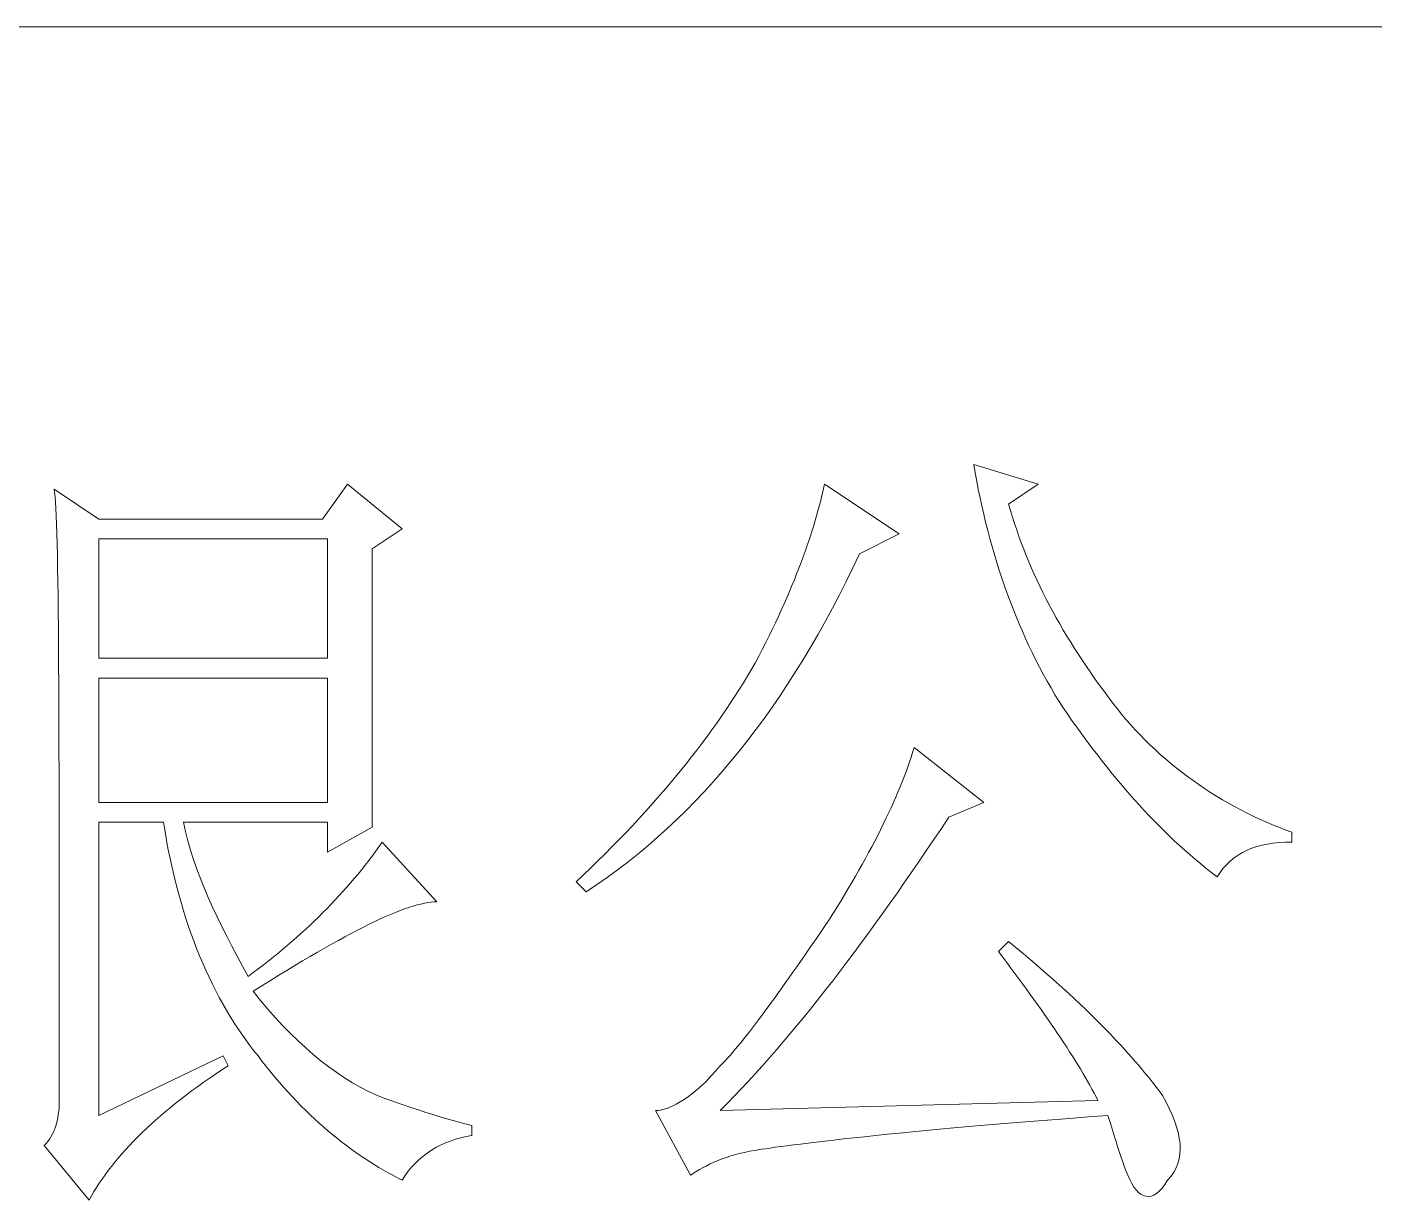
# Model space of a CAD drawing. Header units: millimetres. Extents: x 0 to 297, y 0 to 208.
# Drawn here: x 283.11 to 288.31, y 22.33 to 26.87 of the extents above; entities that cross this region are included whole.
import ezdxf

# ---------------------------------------------------------------- set-up
doc = ezdxf.new("R2010")
doc.units = ezdxf.units.MM

msp = doc.modelspace()

# ---------------------------------------------------------------- linework, layer by layer
at = {"color": 7, "lineweight": 15}
for points in [[(132.557661, 26.870324), (293.163978, 26.870324)], [(238.197672, 26.870324), (293.163978, 26.870324)]]:
    msp.add_lwpolyline(points, dxfattribs=at)
at = {"color": 7, "lineweight": 0}
for points, knots in [([(287.011886, 25.10714), (287.011886, 25.10714), (286.896881, 25.030588), (286.896881, 25.030588), (286.973786, 24.762124), (287.107842, 24.513063), (287.2994, 24.263649), (287.471908, 24.03399), (287.720969, 23.861482), (287.989433, 23.765526), (287.989433, 23.765526), (287.989433, 23.727074), (287.989433, 23.727074), (287.855378, 23.727074), (287.759422, 23.688974), (287.701919, 23.593018), (287.471908, 23.765526), (287.28035, 23.995538), (287.107842, 24.244599), (286.935333, 24.513063), (286.820328, 24.838676), (286.762825, 25.183693), (286.762825, 25.183693), (287.011886, 25.10714), (287.011886, 25.10714), (287.011886, 25.10714), (287.011886, 25.10714), (287.011886, 25.10714)], [0, 0, 0, 0, 1, 1, 1, 2, 2, 2, 3, 3, 3, 4, 4, 4, 5, 5, 5, 6, 6, 6, 7, 7, 7, 8, 8, 8, 9, 9, 9, 9]), ([(283.178956, 22.557968), (283.217056, 22.596421), (283.236458, 22.653924), (283.236458, 22.730476), (283.236458, 24.187096), (283.236458, 24.973085), (283.217056, 25.08809), (283.217056, 25.08809), (283.389564, 24.973085), (283.389564, 24.973085), (283.389564, 24.973085), (284.252106, 24.973085), (284.252106, 24.973085), (284.252106, 24.973085), (284.348061, 25.10714), (284.348061, 25.10714), (284.348061, 25.10714), (284.558669, 24.934632), (284.558669, 24.934632), (284.558669, 24.934632), (284.443664, 24.858079), (284.443664, 24.858079), (284.443664, 24.340554), (284.443664, 23.995538), (284.443664, 23.784576), (284.443664, 23.784576), (284.271156, 23.688974), (284.271156, 23.688974), (284.271156, 23.688974), (284.271156, 23.803979), (284.271156, 23.803979), (284.271156, 23.803979), (283.715531, 23.803979), (283.715531, 23.803979), (283.753983, 23.612068), (283.849586, 23.42051), (283.964592, 23.209549), (284.175553, 23.363007), (284.348061, 23.535515), (284.482117, 23.727074), (284.482117, 23.727074), (284.693078, 23.497063), (284.693078, 23.497063), (284.578072, 23.497063), (284.348061, 23.382057), (283.983994, 23.152046), (284.1371, 22.960488), (284.290558, 22.826432), (284.463067, 22.749879), (284.616172, 22.692376), (284.750581, 22.653924), (284.827133, 22.634874), (284.827133, 22.634874), (284.827133, 22.596421), (284.827133, 22.596421), (284.712128, 22.577371), (284.616172, 22.519868), (284.558669, 22.423913), (284.367111, 22.519868), (284.175553, 22.672974), (284.003044, 22.902985), (283.830536, 23.113946), (283.696481, 23.42051), (283.638978, 23.803979), (283.638978, 23.803979), (283.389564, 23.803979), (283.389564, 23.803979), (283.389564, 23.803979), (283.389564, 22.672974), (283.389564, 22.672974), (283.389564, 22.672974), (283.868989, 22.902985), (283.868989, 22.902985), (283.868989, 22.902985), (283.888039, 22.864885), (283.888039, 22.864885), (283.619575, 22.692376), (283.447067, 22.519868), (283.351464, 22.34736), (283.351464, 22.34736), (283.178956, 22.557968), (283.178956, 22.557968), (283.178956, 22.557968), (283.178956, 22.557968), (283.178956, 22.557968)], [0, 0, 0, 0, 1, 1, 1, 2, 2, 2, 3, 3, 3, 4, 4, 4, 5, 5, 5, 6, 6, 6, 7, 7, 7, 8, 8, 8, 9, 9, 9, 10, 10, 10, 11, 11, 11, 12, 12, 12, 13, 13, 13, 14, 14, 14, 15, 15, 15, 16, 16, 16, 17, 17, 17, 18, 18, 18, 19, 19, 19, 20, 20, 20, 21, 21, 21, 22, 22, 22, 23, 23, 23, 24, 24, 24, 25, 25, 25, 26, 26, 26, 27, 27, 27, 28, 28, 28, 28]), ([(286.187797, 25.10714), (286.187797, 25.10714), (286.475311, 24.915582), (286.475311, 24.915582), (286.475311, 24.915582), (286.322206, 24.838676), (286.322206, 24.838676), (286.053742, 24.263649), (285.708725, 23.823029), (285.267753, 23.535515), (285.267753, 23.535515), (285.229653, 23.573968), (285.229653, 23.573968), (285.536217, 23.861482), (285.766228, 24.148643), (285.919686, 24.417107), (286.072792, 24.704621), (286.149697, 24.934632), (286.187797, 25.10714), (286.187797, 25.10714), (286.187797, 25.10714), (286.187797, 25.10714), (286.187797, 25.10714), (286.187797, 25.10714), (286.187797, 25.10714)], [0, 0, 0, 0, 1, 1, 1, 2, 2, 2, 3, 3, 3, 4, 4, 4, 5, 5, 5, 6, 6, 6, 7, 7, 7, 8, 8, 8, 8]), ([(283.389564, 24.896179), (283.389564, 24.896179), (283.389564, 24.436157), (283.389564, 24.436157), (283.389564, 24.436157), (284.271156, 24.436157), (284.271156, 24.436157), (284.271156, 24.436157), (284.271156, 24.896179), (284.271156, 24.896179), (284.271156, 24.896179), (283.389564, 24.896179), (283.389564, 24.896179), (283.389564, 24.896179), (283.389564, 24.896179), (283.389564, 24.896179)], [0, 0, 0, 0, 1, 1, 1, 2, 2, 2, 3, 3, 3, 4, 4, 4, 5, 5, 5, 5]), ([(283.389564, 24.359604), (283.389564, 24.359604), (283.389564, 23.880532), (283.389564, 23.880532), (283.389564, 23.880532), (284.271156, 23.880532), (284.271156, 23.880532), (284.271156, 23.880532), (284.271156, 24.359604), (284.271156, 24.359604), (284.271156, 24.359604), (283.389564, 24.359604), (283.389564, 24.359604), (283.389564, 24.359604), (283.389564, 24.359604), (283.389564, 24.359604)], [0, 0, 0, 0, 1, 1, 1, 2, 2, 2, 3, 3, 3, 4, 4, 4, 5, 5, 5, 5]), ([(285.785278, 22.692376), (285.785278, 22.692376), (287.241897, 22.730476), (287.241897, 22.730476), (287.165344, 22.883935), (287.031289, 23.075493), (286.858781, 23.305504), (286.858781, 23.305504), (286.896881, 23.343957), (286.896881, 23.343957), (287.203797, 23.094896), (287.395356, 22.883935), (287.490958, 22.749879), (287.567864, 22.615471), (287.586914, 22.500465), (287.510361, 22.423913), (287.452858, 22.327957), (287.395356, 22.34736), (287.356903, 22.442963), (287.318803, 22.538918), (287.2994, 22.615471), (287.28035, 22.672974), (286.475311, 22.615471), (286.034692, 22.557968), (285.919686, 22.538918), (285.804681, 22.519868), (285.727775, 22.481415), (285.670272, 22.442963), (285.670272, 22.442963), (285.536217, 22.692376), (285.536217, 22.692376), (285.593719, 22.692376), (285.689675, 22.749879), (285.785278, 22.864885), (285.881233, 22.960488), (286.015289, 23.152046), (286.187797, 23.40146), (286.360306, 23.669571), (286.475311, 23.899582), (286.532814, 24.091493), (286.532814, 24.091493), (286.801278, 23.880532), (286.801278, 23.880532), (286.801278, 23.880532), (286.666869, 23.823029), (286.666869, 23.823029), (286.360306, 23.363007), (286.072792, 22.97989), (285.785278, 22.692376), (285.785278, 22.692376), (285.785278, 22.692376), (285.785278, 22.692376), (285.785278, 22.692376), (285.785278, 22.692376), (285.785278, 22.692376)], [0, 0, 0, 0, 1, 1, 1, 2, 2, 2, 3, 3, 3, 4, 4, 4, 5, 5, 5, 6, 6, 6, 7, 7, 7, 8, 8, 8, 9, 9, 9, 10, 10, 10, 11, 11, 11, 12, 12, 12, 13, 13, 13, 14, 14, 14, 15, 15, 15, 16, 16, 16, 17, 17, 17, 18, 18, 18, 18])]:
    msp.add_open_spline(points, degree=3, knots=knots, dxfattribs=at)

doc.saveas('drawing.dxf')
